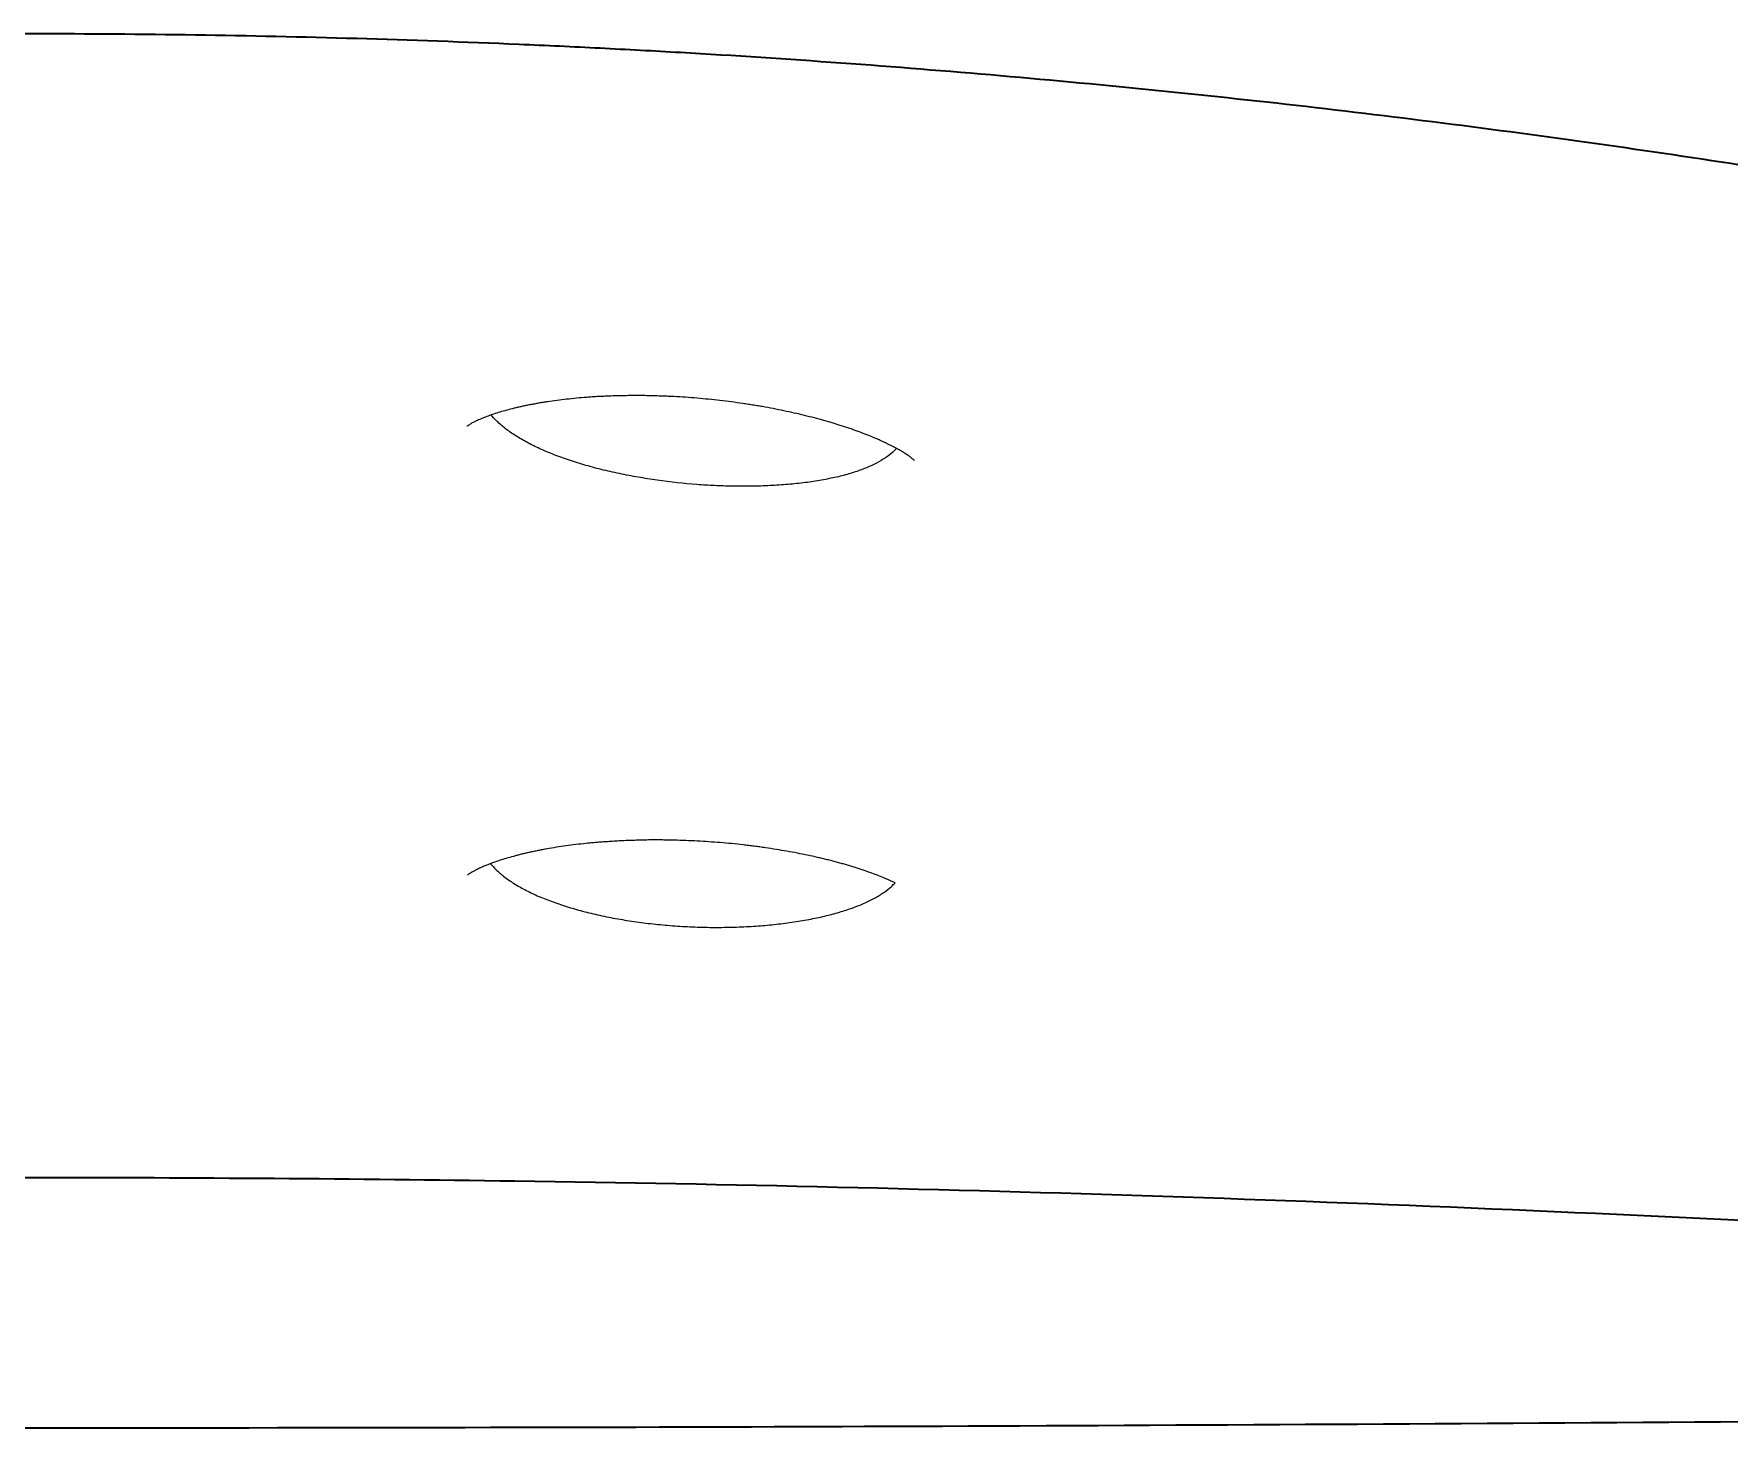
# Model space of a CAD drawing. Header units: millimetres. Extents: x 0 to 1874, y -1076 to 718.
# Drawn here: x 407 to 555, y -503.7 to -381.9 of the extents above; entities that cross this region are included whole.
import ezdxf

# ---------------------------------------------------------------- set-up
doc = ezdxf.new("R2010")
doc.units = ezdxf.units.MM
doc.layers.add('Blocks', color=7, linetype='Continuous')
doc.layers.add('Blocks$Inner', color=7, linetype='Continuous', lineweight=25, true_color=0x007f00)
doc.layers.add('Blocks$Outline', color=7, linetype='Continuous', lineweight=35, true_color=0xff3f3f)

# ---------------------------------------------------------------- blocks, each defined once
blk = doc.blocks.new('Balcony Lounge Chair Top')
at = {"layer": 'Blocks$Inner'}
for points, knots in [([(410.14, 300.39), (405.42, 300.39), (400.73, 300.35), (391.36, 300.22), (386.67, 300.11), (377.26, 299.84), (372.52, 299.67), (365.43, 299.36), (363.07, 299.25), (359.54, 299.07), (358.37, 299.01), (356.02, 298.88), (354.86, 298.82), (344.34, 298.21), (335.03, 297.53), (316.53, 295.92), (307.35, 294.99), (289.14, 292.88), (280.11, 291.71), (262.25, 289.14), (253.42, 287.73), (235.97, 284.72), (227.35, 283.11), (210.35, 279.71), (201.96, 277.91), (193.7, 276.02)], [3.4807992, 3.4807992, 3.4807992, 3.4807992, 3.5120254, 3.5120254, 3.5432516, 3.5432516, 3.5744778, 3.5744778, 3.590091, 3.590091, 3.5978975, 3.5978975, 3.6057041, 3.6057041, 3.6682194, 3.6682194, 3.7307346, 3.7307346, 3.79325, 3.79325, 3.8557653, 3.8557653, 3.9182807, 3.9182807, 3.9807961, 3.9807961, 3.9807961, 3.9807961]), ([(626.57, 276.02), (618.31, 277.91), (609.93, 279.71), (592.93, 283.11), (584.31, 284.72), (566.86, 287.73), (558.02, 289.14), (540.17, 291.71), (531.14, 292.88), (512.93, 294.99), (503.75, 295.92), (485.25, 297.53), (475.94, 298.21), (465.42, 298.82), (464.25, 298.88), (461.91, 299.01), (460.74, 299.07), (457.21, 299.25), (454.85, 299.36), (447.76, 299.67), (443.02, 299.84), (433.61, 300.11), (428.92, 300.22), (419.54, 300.35), (414.85, 300.39), (410.14, 300.39)], [2.9808023, 2.9808023, 2.9808023, 2.9808023, 3.0433178, 3.0433178, 3.1058332, 3.1058332, 3.1683485, 3.1683485, 3.2308638, 3.2308638, 3.2933791, 3.2933791, 3.3558944, 3.3558944, 3.363701, 3.363701, 3.3715075, 3.3715075, 3.3871206, 3.3871206, 3.4183469, 3.4183469, 3.4495731, 3.4495731, 3.4807992, 3.4807992, 3.4807992, 3.4807992]), ([(462.62, 268.8), (462.42, 268.8), (462.22, 268.8), (461.82, 268.79), (461.61, 268.79), (461.42, 268.79), (461.22, 268.78), (461.02, 268.78), (460.64, 268.77), (460.44, 268.76), (460.25, 268.75), (460.09, 268.74), (459.94, 268.74), (459.62, 268.72), (459.47, 268.71), (459.31, 268.71), (459.16, 268.7), (459, 268.69), (458.7, 268.67), (458.55, 268.66), (458.4, 268.64), (458.1, 268.62), (457.8, 268.6), (457.22, 268.54), (456.93, 268.51), (456.64, 268.48), (456.36, 268.45), (456.08, 268.41), (455.53, 268.34), (455.25, 268.3), (454.99, 268.26), (454.86, 268.24), (454.72, 268.22), (454.46, 268.18), (454.33, 268.16), (454.2, 268.14), (454.08, 268.11), (453.95, 268.09), (453.7, 268.04), (453.57, 268.02), (453.45, 268), (453.33, 267.97), (453.2, 267.95), (452.96, 267.9), (452.84, 267.87), (452.73, 267.85), (452.61, 267.82), (452.49, 267.8), (452.27, 267.74), (452.15, 267.72), (452.05, 267.69), (451.83, 267.64), (451.61, 267.58), (451.41, 267.52), (451.2, 267.47), (451.01, 267.41), (450.82, 267.36), (450.63, 267.3), (450.45, 267.24), (450.27, 267.18), (450.2, 267.16), (450.12, 267.13), (450.05, 267.11)], [44.739668, 44.739668, 44.739668, 44.739668, 45.361536, 45.361536, 45.982797, 45.982797, 45.982797, 46.594121, 46.594121, 47.20396, 47.20396, 47.20396, 47.705617, 47.705617, 48.205941, 48.205941, 48.205941, 48.703885, 48.703885, 49.201176, 49.201176, 49.201176, 50.190629, 50.190629, 51.178485, 51.178485, 51.178485, 52.164708, 52.164708, 53.149077, 53.149077, 53.149077, 53.642966, 53.642966, 54.135857, 54.135857, 54.135857, 54.632178, 54.632178, 55.125908, 55.125908, 55.125908, 55.624659, 55.624659, 56.120636, 56.120636, 56.120636, 56.614719, 56.614719, 57.107619, 57.107619, 57.107619, 58.088777, 58.088777, 58.088777, 59.06581, 59.06581, 59.06581, 60.040531, 60.040531, 60.040531, 60.467604, 60.467604, 60.467604, 60.467604]), ([(485.43, 264.19), (485.37, 264.22), (485.3, 264.26), (485.24, 264.29), (485.16, 264.33), (485.08, 264.37), (484.92, 264.46), (484.83, 264.5), (484.75, 264.54), (484.67, 264.58), (484.58, 264.62), (484.4, 264.71), (484.31, 264.75), (484.22, 264.79), (484.12, 264.84), (484.03, 264.88), (483.84, 264.97), (483.74, 265.01), (483.64, 265.05), (483.44, 265.14), (483.23, 265.22), (483.02, 265.31), (482.8, 265.4), (482.58, 265.48), (482.12, 265.65), (481.89, 265.74), (481.65, 265.82), (481.53, 265.87), (481.41, 265.91), (481.16, 265.99), (481.03, 266.03), (480.91, 266.08), (480.78, 266.12), (480.65, 266.16), (480.39, 266.24), (480.26, 266.28), (480.12, 266.32), (479.99, 266.36), (479.86, 266.4), (479.59, 266.48), (479.45, 266.52), (479.31, 266.56), (479.18, 266.6), (479.04, 266.64), (478.76, 266.72), (478.62, 266.76), (478.48, 266.79), (478.2, 266.87), (477.91, 266.94), (477.33, 267.09), (477.04, 267.16), (476.74, 267.23), (476.44, 267.29), (476.14, 267.36), (475.53, 267.49), (475.22, 267.55), (474.91, 267.61), (474.6, 267.68), (474.28, 267.74), (473.96, 267.79), (473.81, 267.82), (473.64, 267.85), (473.32, 267.9), (473.16, 267.93), (473, 267.96), (472.84, 267.98), (472.67, 268.01), (472.34, 268.06), (472.18, 268.09), (472.02, 268.11), (471.69, 268.16), (471.36, 268.2), (471.03, 268.25), (470.7, 268.29), (470.37, 268.33), (470.03, 268.37), (469.7, 268.41), (469.37, 268.44), (469.04, 268.48), (468.7, 268.51), (468.37, 268.54), (468.04, 268.57), (467.7, 268.6), (467.36, 268.62), (467.03, 268.65), (466.7, 268.67), (466.35, 268.69), (466.02, 268.71), (465.85, 268.72), (465.68, 268.73), (465.35, 268.74), (465.18, 268.75), (465.01, 268.75), (464.81, 268.76), (464.6, 268.77), (464.2, 268.78), (464, 268.79), (463.8, 268.79), (463.6, 268.79), (463.39, 268.8), (463, 268.8), (462.81, 268.8), (462.62, 268.8)], [17.685308, 17.685308, 17.685308, 17.685308, 18.114987, 18.114987, 18.114987, 18.614036, 18.614036, 19.116572, 19.116572, 19.116572, 19.615314, 19.615314, 20.115398, 20.115398, 20.115398, 20.613976, 20.613976, 21.113292, 21.113292, 21.113292, 22.112031, 22.112031, 22.112031, 23.11397, 23.11397, 24.118187, 24.118187, 24.118187, 24.622955, 24.622955, 25.128725, 25.128725, 25.128725, 25.636483, 25.636483, 26.146499, 26.146499, 26.146499, 26.651538, 26.651538, 27.158636, 27.158636, 27.158636, 27.662367, 27.662367, 28.166834, 28.166834, 28.166834, 29.171874, 29.171874, 30.177946, 30.177946, 30.177946, 31.184785, 31.184785, 32.192294, 32.192294, 32.192294, 33.204689, 33.204689, 33.204689, 33.713318, 33.713318, 34.222744, 34.222744, 34.222744, 34.731788, 34.731788, 35.241464, 35.241464, 35.241464, 36.254838, 36.254838, 36.254838, 37.264529, 37.264529, 37.264529, 38.272229, 38.272229, 38.272229, 39.279614, 39.279614, 39.279614, 40.288369, 40.288369, 40.288369, 41.300214, 41.300214, 41.300214, 41.808748, 41.808748, 42.316861, 42.316861, 42.316861, 42.92999, 42.92999, 43.542349, 43.542349, 43.542349, 44.153209, 44.153209, 44.739668, 44.739668, 44.739668, 44.739668]), ([(450.05, 267.11), (449.96, 267.08), (449.87, 267.04), (449.78, 267.01), (449.7, 266.98), (449.63, 266.95), (449.48, 266.9), (449.4, 266.87), (449.34, 266.84), (449.27, 266.81), (449.2, 266.78), (449.07, 266.73), (449.01, 266.7), (448.95, 266.67), (448.89, 266.65), (448.83, 266.62), (448.72, 266.57), (448.66, 266.54), (448.62, 266.52), (448.57, 266.49), (448.52, 266.47), (448.43, 266.42), (448.39, 266.4), (448.35, 266.38), (448.3, 266.35), (448.26, 266.33), (448.23, 266.31), (448.2, 266.29), (448.17, 266.27), (448.15, 266.26), (448.09, 266.22), (448.05, 266.2), (448.01, 266.17), (447.98, 266.15), (447.96, 266.13), (447.95, 266.13), (447.94, 266.12), (447.94, 266.12), (447.94, 266.12)], [60.467604, 60.467604, 60.467604, 60.467604, 61.014837, 61.014837, 61.014837, 61.503314, 61.503314, 61.990655, 61.990655, 61.990655, 62.48224, 62.48224, 62.970404, 62.970404, 62.970404, 63.464454, 63.464454, 63.955283, 63.955283, 63.955283, 64.445443, 64.445443, 64.935263, 64.935263, 64.935263, 65.482507, 65.482507, 65.482507, 65.913914, 65.913914, 65.913914, 66.896776, 66.896776, 66.896776, 67.889288, 67.889288, 67.889288, 68.343282, 68.343282, 68.343282, 68.343282]), ([(468.02, 261.03), (466.86, 261.12), (465.7, 261.25), (463.99, 261.49), (463.43, 261.58), (462.33, 261.77), (461.79, 261.87), (460.72, 262.1), (460.19, 262.22), (459.41, 262.41), (459.15, 262.48), (458.64, 262.62), (458.39, 262.69), (457.66, 262.9), (457.18, 263.06), (456.26, 263.37), (455.82, 263.53), (454.96, 263.87), (454.55, 264.05), (453.76, 264.41), (453.39, 264.6), (452.69, 264.99), (452.36, 265.18), (451.75, 265.58), (451.47, 265.78), (450.94, 266.2), (450.7, 266.41), (450.33, 266.79), (450.18, 266.95), (450.05, 267.11)], [4.1092751, 4.1092751, 4.1092751, 4.1092751, 4.1717751, 4.1717751, 4.2030251, 4.2030251, 4.2342751, 4.2342751, 4.2655251, 4.2655251, 4.2811501, 4.2811501, 4.2967751, 4.2967751, 4.3280251, 4.3280251, 4.3592751, 4.3592751, 4.3905251, 4.3905251, 4.4217751, 4.4217751, 4.4530251, 4.4530251, 4.4842751, 4.4842751, 4.5155251, 4.5155251, 4.5386228, 4.5386228, 4.5386228, 4.5386228]), ([(485.43, 264.19), (485.29, 264.03), (485.14, 263.88), (484.76, 263.56), (484.54, 263.39), (484.04, 263.08), (483.76, 262.92), (483.17, 262.64), (482.85, 262.5), (482.17, 262.24), (481.8, 262.12), (481.22, 261.94), (481.03, 261.89), (480.62, 261.78), (480.42, 261.73), (479.79, 261.59), (479.35, 261.5), (478.67, 261.38), (478.43, 261.34), (477.96, 261.27), (477.72, 261.23), (477.24, 261.17), (476.99, 261.14), (476.48, 261.09), (476.23, 261.06), (475.46, 261), (474.93, 260.96), (473.87, 260.91), (473.33, 260.89), (472.5, 260.88), (472.22, 260.88), (471.66, 260.88), (471.38, 260.88), (471.1, 260.89)], [0.6295038, 0.6295038, 0.6295038, 0.6295038, 0.65625, 0.65625, 0.6875, 0.6875, 0.71875, 0.71875, 0.75, 0.75, 0.78125, 0.78125, 0.796875, 0.796875, 0.8125, 0.8125, 0.84375, 0.84375, 0.859375, 0.859375, 0.875, 0.875, 0.890625, 0.890625, 0.90625, 0.90625, 0.9375, 0.9375, 0.96875, 0.96875, 0.984375, 0.984375, 1, 1, 1, 1]), ([(487.01, 263.12), (487.01, 263.12), (487.01, 263.13), (487.01, 263.13), (487, 263.13), (487, 263.14), (486.97, 263.16), (486.96, 263.17), (486.95, 263.19), (486.93, 263.2), (486.91, 263.22), (486.87, 263.25), (486.85, 263.27), (486.82, 263.29), (486.76, 263.34), (486.7, 263.39), (486.62, 263.44), (486.6, 263.46), (486.58, 263.48), (486.55, 263.5), (486.5, 263.54), (486.43, 263.58), (486.37, 263.62), (486.32, 263.66), (486.27, 263.69), (486.16, 263.76), (486.11, 263.79), (486.05, 263.83), (485.99, 263.86), (485.93, 263.9), (485.8, 263.98), (485.74, 264.01), (485.67, 264.05), (485.61, 264.09), (485.53, 264.13), (485.45, 264.18), (485.44, 264.18), (485.43, 264.19)], [10.58243, 10.58243, 10.58243, 10.58243, 11.098729, 11.098729, 11.098729, 11.607983, 11.607983, 12.114713, 12.114713, 12.114713, 12.617277, 12.617277, 13.118174, 13.118174, 13.118174, 14.114996, 14.114996, 14.114996, 14.42285, 14.42285, 14.42285, 15.109586, 15.109586, 15.109586, 15.60776, 15.60776, 16.10626, 16.10626, 16.10626, 16.606511, 16.606511, 17.10791, 17.10791, 17.10791, 17.610726, 17.610726, 17.685308, 17.685308, 17.685308, 17.685308]), ([(471.1, 260.89), (470.84, 260.89), (470.58, 260.9), (470.07, 260.92), (469.81, 260.93), (469.04, 260.96), (468.53, 260.99), (468.02, 261.03)], [1, 1, 1, 1, 1.779984, 1.779984, 2.559969, 2.559969, 4.109275, 4.109275, 4.109275, 4.109275]), ([(462.59, 229.96), (462.38, 229.96), (462.18, 229.95), (461.78, 229.93), (461.57, 229.92), (461.38, 229.91), (461.18, 229.9), (460.98, 229.89), (460.59, 229.87), (460.39, 229.86), (460.2, 229.84), (460.04, 229.83), (459.88, 229.82), (459.57, 229.8), (459.41, 229.79), (459.26, 229.77), (459.1, 229.76), (458.95, 229.74), (458.64, 229.72), (458.49, 229.7), (458.34, 229.69), (458.04, 229.65), (457.74, 229.62), (457.45, 229.59), (457.15, 229.55), (456.86, 229.51), (456.58, 229.47), (456.3, 229.43), (456.02, 229.39), (455.74, 229.35), (455.47, 229.3), (455.19, 229.26), (454.93, 229.21), (454.8, 229.19), (454.66, 229.16), (454.4, 229.11), (454.27, 229.09), (454.14, 229.06), (454.02, 229.04), (453.89, 229.01), (453.64, 228.96), (453.51, 228.93), (453.39, 228.91), (453.27, 228.88), (453.15, 228.85), (452.91, 228.79), (452.79, 228.77), (452.67, 228.74), (452.56, 228.71), (452.44, 228.68), (452.22, 228.62), (452.11, 228.59), (452, 228.56), (451.78, 228.5), (451.57, 228.44), (451.37, 228.38), (451.17, 228.32), (450.97, 228.26), (450.78, 228.2), (450.6, 228.14), (450.42, 228.08), (450.25, 228.01), (450.16, 227.98), (450.08, 227.95), (450, 227.92)], [28.889709, 28.889709, 28.889709, 28.889709, 29.515033, 29.515033, 30.139605, 30.139605, 30.139605, 30.759165, 30.759165, 31.377209, 31.377209, 31.377209, 31.882401, 31.882401, 32.386237, 32.386237, 32.386237, 32.887637, 32.887637, 33.388356, 33.388356, 33.388356, 34.385395, 34.385395, 34.385395, 35.378961, 35.378961, 35.378961, 36.370693, 36.370693, 36.370693, 37.362215, 37.362215, 37.362215, 37.859172, 37.859172, 38.355081, 38.355081, 38.355081, 38.854389, 38.854389, 39.351052, 39.351052, 39.351052, 39.852244, 39.852244, 40.350603, 40.350603, 40.350603, 40.84701, 40.84701, 41.342174, 41.342174, 41.342174, 42.32769, 42.32769, 42.32769, 43.30886, 43.30886, 43.30886, 44.287509, 44.287509, 44.287509, 44.769898, 44.769898, 44.769898, 44.769898]), ([(485.31, 226.25), (485.25, 226.28), (485.18, 226.32), (485.03, 226.38), (484.94, 226.42), (484.86, 226.46), (484.77, 226.5), (484.69, 226.54), (484.51, 226.61), (484.41, 226.65), (484.32, 226.69), (484.13, 226.77), (483.94, 226.85), (483.54, 227), (483.33, 227.08), (483.11, 227.16), (482.89, 227.24), (482.67, 227.31), (482.21, 227.47), (481.97, 227.54), (481.73, 227.62), (481.61, 227.66), (481.49, 227.69), (481.24, 227.77), (481.11, 227.8), (480.98, 227.84), (480.86, 227.88), (480.73, 227.91), (480.46, 227.99), (480.33, 228.02), (480.2, 228.06), (480.06, 228.09), (479.93, 228.13), (479.66, 228.2), (479.52, 228.24), (479.38, 228.27), (479.24, 228.3), (479.1, 228.34), (478.82, 228.4), (478.68, 228.44), (478.54, 228.47), (478.26, 228.53), (477.97, 228.6), (477.38, 228.72), (477.09, 228.78), (476.79, 228.84), (476.49, 228.9), (476.18, 228.95), (475.57, 229.06), (475.26, 229.11), (474.95, 229.16), (474.64, 229.21), (474.31, 229.26), (474, 229.31), (473.84, 229.33), (473.67, 229.36), (473.35, 229.4), (473.19, 229.42), (473.02, 229.44), (472.86, 229.46), (472.7, 229.48), (472.37, 229.52), (472.2, 229.54), (472.04, 229.56), (471.71, 229.6), (471.38, 229.63), (471.05, 229.67), (470.72, 229.7), (470.38, 229.73), (470.05, 229.76), (469.72, 229.78), (469.38, 229.81), (469.05, 229.83), (468.38, 229.88), (467.71, 229.91), (467.04, 229.94), (466.7, 229.95), (466.36, 229.96), (466.03, 229.97), (465.86, 229.97), (465.69, 229.98), (465.35, 229.98), (465.18, 229.99), (465.02, 229.99), (464.81, 229.99), (464.6, 229.99), (464.19, 229.99), (463.99, 229.99), (463.79, 229.99), (463.58, 229.98), (463.38, 229.98), (462.98, 229.97), (462.78, 229.97), (462.59, 229.96)], [2.361736, 2.361736, 2.361736, 2.361736, 2.768686, 2.768686, 3.268486, 3.268486, 3.268486, 3.764527, 3.764527, 4.261954, 4.261954, 4.261954, 5.253822, 5.253822, 6.248432, 6.248432, 6.248432, 7.245481, 7.245481, 8.244987, 8.244987, 8.244987, 8.747453, 8.747453, 9.250975, 9.250975, 9.250975, 9.756519, 9.756519, 10.264368, 10.264368, 10.264368, 10.768495, 10.768495, 11.274724, 11.274724, 11.274724, 11.777627, 11.777627, 12.281314, 12.281314, 12.281314, 13.284916, 13.284916, 14.289734, 14.289734, 14.289734, 15.295493, 15.295493, 16.302092, 16.302092, 16.302092, 17.313753, 17.313753, 17.313753, 17.822083, 17.822083, 18.33124, 18.33124, 18.33124, 18.839975, 18.839975, 19.349369, 19.349369, 19.349369, 20.362283, 20.362283, 20.362283, 21.371632, 21.371632, 21.371632, 22.379093, 22.379093, 22.379093, 24.395543, 24.395543, 24.395543, 25.407345, 25.407345, 25.407345, 25.915863, 25.915863, 26.423965, 26.423965, 26.423965, 27.045439, 27.045439, 27.666142, 27.666142, 27.666142, 28.285274, 28.285274, 28.889709, 28.889709, 28.889709, 28.889709]), ([(450, 227.92), (449.92, 227.89), (449.84, 227.86), (449.76, 227.83), (449.68, 227.8), (449.61, 227.77), (449.46, 227.71), (449.39, 227.68), (449.33, 227.65), (449.26, 227.62), (449.19, 227.59), (449.07, 227.53), (449, 227.5), (448.95, 227.48), (448.89, 227.45), (448.83, 227.42), (448.72, 227.37), (448.67, 227.34), (448.63, 227.32), (448.58, 227.29), (448.53, 227.27), (448.45, 227.22), (448.41, 227.19), (448.37, 227.17), (448.35, 227.16), (448.33, 227.15), (448.32, 227.14), (448.27, 227.11), (448.22, 227.08), (448.18, 227.05), (448.13, 227.02), (448.09, 226.99), (448.06, 226.97), (448.03, 226.95), (448.01, 226.93), (448, 226.93), (448, 226.93), (448, 226.93), (448, 226.93)], [44.769898, 44.769898, 44.769898, 44.769898, 45.265554, 45.265554, 45.265554, 45.75584, 45.75584, 46.244948, 46.244948, 46.244948, 46.738272, 46.738272, 47.228155, 47.228155, 47.228155, 47.723124, 47.723124, 48.214865, 48.214865, 48.214865, 48.70594, 48.70594, 49.196685, 49.196685, 49.196685, 49.42253, 49.42253, 49.42253, 50.177651, 50.177651, 50.177651, 51.163296, 51.163296, 51.163296, 52.1591, 52.1591, 52.1591, 52.449767, 52.449767, 52.449767, 52.449767]), ([(450, 227.92), (450.14, 227.75), (450.29, 227.58), (450.57, 227.31), (450.68, 227.21), (450.92, 227), (451.04, 226.9), (451.43, 226.6), (451.71, 226.41), (452.31, 226.02), (452.64, 225.84), (453.33, 225.47), (453.69, 225.3), (454.47, 224.95), (454.88, 224.79), (455.73, 224.48), (456.17, 224.33), (457.08, 224.04), (457.55, 223.9), (458.52, 223.65), (459.02, 223.53), (460.05, 223.3), (460.58, 223.2), (461.64, 223.01), (462.18, 222.92), (463.28, 222.77), (463.83, 222.7), (464.96, 222.58), (465.53, 222.53), (466.68, 222.45), (467.25, 222.42), (467.83, 222.4)], [0.5685884, 0.5685884, 0.5685884, 0.5685884, 0.59375, 0.59375, 0.609375, 0.609375, 0.625, 0.625, 0.65625, 0.65625, 0.6875, 0.6875, 0.71875, 0.71875, 0.75, 0.75, 0.78125, 0.78125, 0.8125, 0.8125, 0.84375, 0.84375, 0.875, 0.875, 0.90625, 0.90625, 0.9375, 0.9375, 0.96875, 0.96875, 1, 1, 1, 1]), ([(471.27, 222.38), (471.84, 222.4), (472.4, 222.42), (473.49, 222.49), (474.03, 222.54), (475.08, 222.64), (475.6, 222.71), (476.36, 222.81), (476.62, 222.85), (477.12, 222.93), (477.36, 222.97), (477.85, 223.06), (478.08, 223.11), (478.55, 223.2), (478.78, 223.25), (479.45, 223.41), (479.88, 223.52), (480.71, 223.76), (481.11, 223.89), (481.59, 224.05), (481.68, 224.09), (481.87, 224.16), (481.96, 224.19), (482.23, 224.3), (482.4, 224.37), (482.91, 224.59), (483.22, 224.75), (483.81, 225.07), (484.08, 225.23), (484.57, 225.57), (484.79, 225.75), (485.11, 226.04), (485.21, 226.15), (485.31, 226.25)], [2, 2, 2, 2, 2.03125, 2.03125, 2.0625, 2.0625, 2.09375, 2.09375, 2.109375, 2.109375, 2.125, 2.125, 2.1406266, 2.1406266, 2.1562531, 2.1562531, 2.1875063, 2.1875063, 2.2187594, 2.2187594, 2.2265727, 2.2265727, 2.234386, 2.234386, 2.2500126, 2.2500126, 2.2812594, 2.2812594, 2.3125063, 2.3125063, 2.3437532, 2.3437532, 2.3617358, 2.3617358, 2.3617358, 2.3617358]), ([(467.83, 222.4), (468.41, 222.37), (468.99, 222.36), (470.13, 222.36), (470.71, 222.36), (471.27, 222.38)], [1, 1, 1, 1, 1.5, 1.5, 2, 2, 2, 2]), ([(410.14, 200.52), (424.12, 200.52), (438.09, 200.42), (470.84, 199.95), (489.65, 199.51), (527.71, 198.25), (546.96, 197.43), (586.2, 195.38), (606.2, 194.14), (626.81, 192.65)], [0.4686388, 0.4686388, 0.4686388, 0.4686388, 0.5622714, 0.5622714, 0.6872714, 0.6872714, 0.8122714, 0.8122714, 0.9372714, 0.9372714, 0.9372714, 0.9372714]), ([(410.14, 178.62), (379.57, 178.64), (358.6, 178.68), (289.3, 178.93), (241, 179.27), (191.61, 179.8), (190.42, 179.81), (188.05, 179.83), (186.86, 179.84), (184.49, 179.84), (183.3, 179.85), (179.64, 179.85), (177.19, 179.85), (172.27, 179.85), (169.81, 179.85), (164.89, 179.85), (162.43, 179.85), (159.97, 179.85)], [0.4808458, 0.4808458, 0.4808458, 0.4808458, 0.6065443, 0.6065443, 0.8962497, 0.8962497, 0.9033419, 0.9033419, 0.9104341, 0.9104341, 0.9175264, 0.9175264, 0.9322481, 0.9322481, 0.9469699, 0.9469699, 0.9616916, 0.9616916, 0.9616916, 0.9616916]), ([(660.3, 179.85), (657.84, 179.85), (655.38, 179.85), (650.46, 179.85), (648, 179.85), (643.08, 179.85), (640.64, 179.85), (636.98, 179.85), (635.79, 179.84), (633.41, 179.84), (632.23, 179.83), (629.85, 179.81), (628.66, 179.8), (579.28, 179.27), (530.98, 178.93), (461.68, 178.68), (440.71, 178.64), (410.14, 178.62)], [0, 0, 0, 0, 0.0147218, 0.0147218, 0.0294435, 0.0294435, 0.0441653, 0.0441653, 0.0512575, 0.0512575, 0.0583497, 0.0583497, 0.0654419, 0.0654419, 0.3551473, 0.3551473, 0.4808458, 0.4808458, 0.4808458, 0.4808458])]:
    blk.add_open_spline(points, degree=3, knots=knots, dxfattribs=at)
at = {"layer": 'Blocks$Outline'}
for points, knots in [([(676.45, 272.51), (676.45, 272.63), (676.45, 272.76), (676.45, 272.88), (669.12, 272.88), (661.79, 272.88), (654.45, 272.88), (653.22, 272.88), (652, 272.9), (649.59, 272.97), (648.39, 273.02), (646.02, 273.16), (644.84, 273.25), (642.5, 273.45), (641.34, 273.56), (639.03, 273.83), (637.89, 273.98), (635.6, 274.3), (634.46, 274.48), (632.2, 274.87), (631.07, 275.08), (628.82, 275.53), (627.7, 275.77), (626.57, 276.02), (618.31, 277.91), (609.93, 279.71), (592.93, 283.11), (584.31, 284.72), (566.86, 287.73), (558.02, 289.14), (540.17, 291.71), (531.14, 292.88), (512.93, 294.99), (503.75, 295.92), (485.25, 297.53), (475.94, 298.21), (465.42, 298.82), (464.25, 298.88), (461.91, 299.01), (460.74, 299.07), (457.21, 299.25), (454.85, 299.36), (447.76, 299.67), (443.02, 299.84), (433.61, 300.11), (428.92, 300.22), (419.54, 300.35), (414.85, 300.39), (410.14, 300.39), (405.42, 300.39), (400.73, 300.35), (391.36, 300.22), (386.67, 300.11), (377.26, 299.84), (372.52, 299.67), (365.43, 299.36), (363.07, 299.25), (359.54, 299.07), (358.37, 299.01), (356.02, 298.88), (354.86, 298.82), (344.34, 298.21), (335.03, 297.53), (316.53, 295.92), (307.35, 294.99), (289.14, 292.88), (280.11, 291.71), (262.25, 289.14), (253.42, 287.73), (235.97, 284.72), (227.35, 283.11), (210.35, 279.71), (201.96, 277.91), (193.7, 276.02), (192.58, 275.77), (191.46, 275.53), (189.21, 275.08), (188.08, 274.87), (185.81, 274.48), (184.68, 274.3), (182.39, 273.98), (181.24, 273.83), (178.93, 273.56), (177.77, 273.45), (175.44, 273.25), (174.26, 273.16), (171.89, 273.02), (170.69, 272.97), (168.28, 272.9), (167.06, 272.88), (165.82, 272.88), (158.49, 272.88), (151.16, 272.88), (143.83, 272.88)], [0.057769, 0.057769, 0.057769, 0.057769, 1.057736, 1.057736, 1.057736, 2.057701, 2.057701, 2.057701, 2.182701, 2.182701, 2.307701, 2.307701, 2.432701, 2.432701, 2.557701, 2.557701, 2.682701, 2.682701, 2.807701, 2.807701, 2.932701, 2.932701, 3.057701, 3.057701, 3.057701, 3.120216, 3.120216, 3.182732, 3.182732, 3.245247, 3.245247, 3.307763, 3.307763, 3.370278, 3.370278, 3.432793, 3.432793, 3.4406, 3.4406, 3.448406, 3.448406, 3.464019, 3.464019, 3.495246, 3.495246, 3.526472, 3.526472, 3.557698, 3.557698, 3.557698, 3.588924, 3.588924, 3.62015, 3.62015, 3.651377, 3.651377, 3.66699, 3.66699, 3.674796, 3.674796, 3.682603, 3.682603, 3.745118, 3.745118, 3.807633, 3.807633, 3.870149, 3.870149, 3.932664, 3.932664, 3.995179, 3.995179, 4.057695, 4.057695, 4.057695, 4.182695, 4.182695, 4.307695, 4.307695, 4.432695, 4.432695, 4.557695, 4.557695, 4.682695, 4.682695, 4.807695, 4.807695, 4.932695, 4.932695, 5.057695, 5.057695, 5.057695, 6.05766, 6.05766, 6.05766, 6.05766]), ([(159.27, 179.18), (159.46, 183.3), (159.66, 187.41), (159.86, 191.53), (159.86, 191.53), (159.86, 191.53), (159.94, 191.53), (160.02, 191.53), (160.19, 191.53), (160.27, 191.53), (160.44, 191.53), (160.52, 191.53), (160.68, 191.53), (160.77, 191.53), (160.94, 191.53), (161.02, 191.53), (161.19, 191.53), (161.27, 191.53), (161.44, 191.53), (161.52, 191.53), (161.69, 191.53), (161.77, 191.53), (161.94, 191.53), (162.02, 191.53), (162.19, 191.53), (162.27, 191.53), (162.44, 191.53), (162.53, 191.53), (162.69, 191.53), (162.78, 191.53), (163.67, 191.53), (164.48, 191.54), (166.12, 191.55), (166.95, 191.55), (168.61, 191.57), (169.44, 191.59), (171.11, 191.62), (171.96, 191.63), (173.65, 191.67), (174.49, 191.7), (176.2, 191.75), (177.05, 191.78), (178.77, 191.84), (179.63, 191.87), (181.35, 191.94), (182.21, 191.98), (183.94, 192.07), (184.81, 192.11), (186.54, 192.2), (187.41, 192.25), (189.14, 192.36), (190.01, 192.41), (191.74, 192.53), (192.6, 192.59), (193.47, 192.65), (214.08, 194.14), (234.07, 195.38), (273.32, 197.43), (292.56, 198.25), (330.62, 199.51), (349.43, 199.95), (382.18, 200.42), (396.16, 200.52), (410.14, 200.52), (424.12, 200.52), (438.09, 200.42), (470.84, 199.95), (489.65, 199.51), (527.71, 198.25), (546.96, 197.43), (586.2, 195.38), (606.2, 194.14), (626.81, 192.65), (627.67, 192.59), (628.54, 192.53), (630.27, 192.41), (631.14, 192.36), (632.87, 192.25), (633.74, 192.2), (635.47, 192.11), (636.34, 192.07), (638.07, 191.98), (638.93, 191.94), (640.65, 191.87), (641.51, 191.84), (643.23, 191.78), (644.08, 191.75), (645.78, 191.7), (646.63, 191.67), (648.32, 191.63), (649.16, 191.62), (650.84, 191.59), (651.67, 191.57), (653.33, 191.55), (654.15, 191.55), (655.79, 191.54), (656.61, 191.53), (657.5, 191.53), (657.59, 191.53), (657.75, 191.53), (657.84, 191.53), (658, 191.53), (658.09, 191.53), (658.25, 191.53), (658.34, 191.53), (658.5, 191.53), (658.59, 191.53), (658.76, 191.53), (658.84, 191.53), (659.01, 191.53), (659.09, 191.53), (659.26, 191.53), (659.34, 191.53), (659.51, 191.53), (659.59, 191.53), (659.76, 191.53), (659.84, 191.53), (660.01, 191.53), (660.09, 191.53), (660.25, 191.53), (660.34, 191.53), (660.42, 191.53), (660.42, 191.53), (660.42, 191.53), (660.62, 187.41), (660.81, 183.3), (661.01, 179.18)], [-82.398501, -82.398501, -82.398501, -82.398501, -33.077072, -33.077072, -33.077072, -33.073795, -33.073795, -32.817784, -32.817784, -32.561774, -32.561774, -32.305763, -32.305763, -32.049753, -32.049753, -31.793742, -31.793742, -31.537732, -31.537732, -31.281721, -31.281721, -31.02571, -31.02571, -30.7697, -30.7697, -30.513689, -30.513689, -30.257679, -30.257679, -30.001668, -30.001668, -27.501529, -27.501529, -25.00139, -25.00139, -22.501251, -22.501251, -20.001112, -20.001112, -17.500973, -17.500973, -15.000834, -15.000834, -12.500695, -12.500695, -10.000556, -10.000556, -7.500417, -7.500417, -5.000278, -5.000278, -2.500139, -2.500139, 0, 0, 0, 0.125002, 0.125002, 0.250003, 0.250003, 0.375005, 0.375005, 0.468639, 0.468639, 0.468639, 0.562271, 0.562271, 0.687271, 0.687271, 0.812271, 0.812271, 0.937271, 0.937271, 0.937271, 3.43741, 3.43741, 5.937549, 5.937549, 8.437688, 8.437688, 10.937827, 10.937827, 13.437966, 13.437966, 15.938106, 15.938106, 18.438245, 18.438245, 20.938384, 20.938384, 23.438523, 23.438523, 25.938662, 25.938662, 28.438801, 28.438801, 30.93894, 30.93894, 31.19495, 31.19495, 31.450961, 31.450961, 31.706971, 31.706971, 31.962982, 31.962982, 32.218992, 32.218992, 32.475003, 32.475003, 32.731013, 32.731013, 32.987024, 32.987024, 33.243035, 33.243035, 33.499045, 33.499045, 33.755056, 33.755056, 34.011066, 34.011066, 34.014343, 34.014343, 34.014343, 83.335772, 83.335772, 83.335772, 83.335772]), ([(410.14, 178.62), (379.57, 178.64), (358.6, 178.68), (289.3, 178.93), (241, 179.27), (191.61, 179.8), (190.42, 179.81), (188.05, 179.83), (186.86, 179.84), (184.49, 179.84), (183.3, 179.85), (179.64, 179.85), (177.19, 179.85), (172.27, 179.85), (169.81, 179.85), (164.89, 179.85), (162.43, 179.85), (159.97, 179.85), (159.97, 179.44), (159.97, 179.04), (159.97, 178.63)], [-0.4808458, -0.4808458, -0.4808458, -0.4808458, -0.3551473, -0.3551473, -0.0654419, -0.0654419, -0.0583497, -0.0583497, -0.0512575, -0.0512575, -0.0441653, -0.0441653, -0.0294435, -0.0294435, -0.0147218, -0.0147218, 0, 0, 0, 0.0012442, 0.0012442, 0.0012442, 0.0012442]), ([(660.3, 178.63), (660.3, 179.04), (660.3, 179.44), (660.3, 179.85), (657.84, 179.85), (655.38, 179.85), (650.46, 179.85), (648, 179.85), (643.08, 179.85), (640.64, 179.85), (636.98, 179.85), (635.79, 179.84), (633.41, 179.84), (632.23, 179.83), (629.85, 179.81), (628.66, 179.8), (579.28, 179.27), (530.98, 178.93), (461.68, 178.68), (440.71, 178.64), (410.14, 178.62)], [-0.0012442, -0.0012442, -0.0012442, -0.0012442, 0, 0, 0, 0.0147218, 0.0147218, 0.0294435, 0.0294435, 0.0441653, 0.0441653, 0.0512575, 0.0512575, 0.0583497, 0.0583497, 0.0654419, 0.0654419, 0.3551473, 0.3551473, 0.4808458, 0.4808458, 0.4808458, 0.4808458])]:
    blk.add_open_spline(points, degree=3, knots=knots, dxfattribs=at)

msp = doc.modelspace()

# ---------------------------------------------------------------- block references
at = {"layer": 'Blocks'}
msp.add_blockref('Balcony Lounge Chair Top', (-3.12, -682.33), dxfattribs=at)

doc.saveas('drawing.dxf')
